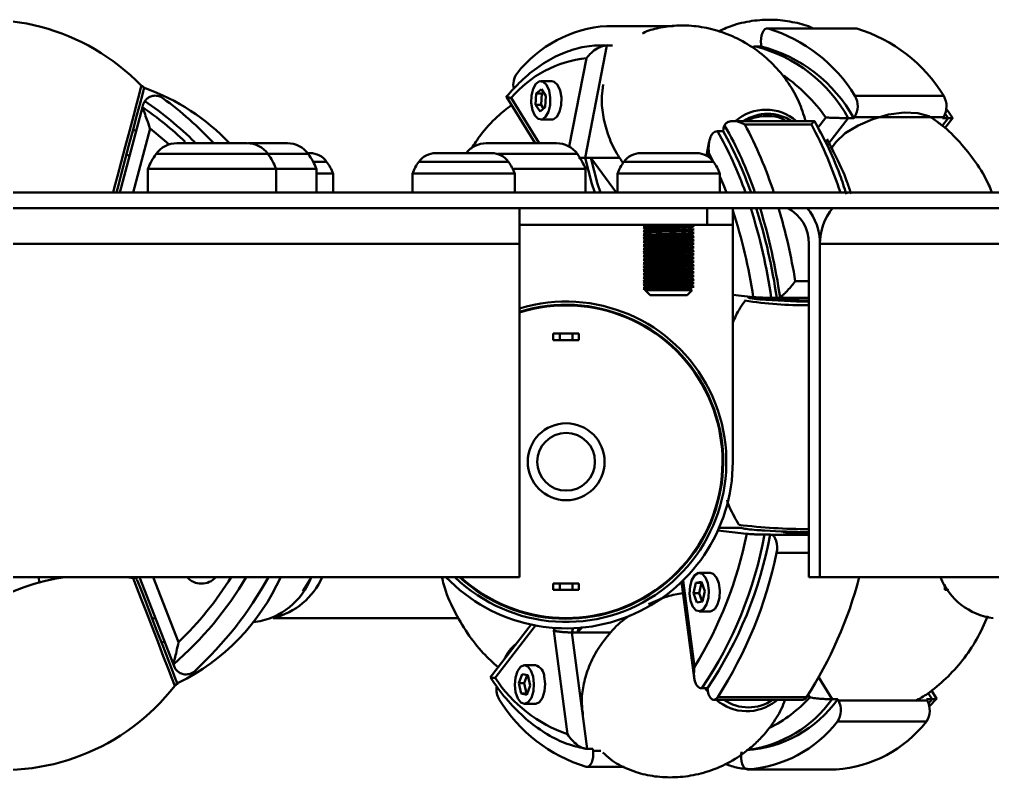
# Model space of a CAD drawing. Header units: millimetres. Extents: x 263 to 2983, y 441 to 2500.
# Drawn here: x 1690 to 1765.9, y 2440.5 to 2499.6 of the extents above; entities that cross this region are included whole.
import ezdxf

# ---------------------------------------------------------------- set-up
doc = ezdxf.new("R2010")
doc.units = ezdxf.units.MM
doc.header["$LTSCALE"] = 0.5
doc.layers.add('BOL', color=7, linetype='Continuous', lineweight=50)

msp = doc.modelspace()

# ---------------------------------------------------------------- linework, layer by layer
at = {"layer": 'BOL'}
for p, q in [((1735.788, 2499.096), (1740.959, 2499.096)), ((1755.233, 2498.907), (1748.305, 2498.907)), ((1755.291, 2498.901), (1748.363, 2498.901)), ((1755.233, 2498.907), (1755.291, 2498.901)), ((1735.795, 2497.586), (1734.096, 2488.824)), ((1735.497, 2497.596), (1735.795, 2497.586)), ((1735.795, 2497.586), (1736.228, 2497.586)), ((1736.228, 2497.586), (1735.858, 2497.596)), ((1747.409, 2497.498), (1747.842, 2497.498)), ((1747.842, 2497.498), (1747.822, 2497.652)), ((1732.86, 2489.684), (1734.199, 2496.586)), ((1730.683, 2494.178), (1730.276, 2493.833)), ((1731.495, 2494.8), (1730.629, 2494.8)), ((1731.036, 2493.645), (1730.683, 2494.178)), ((1727.962, 2493.581), (1730.189, 2489.95)), ((1728.329, 2493.484), (1730.496, 2489.95)), ((1730.276, 2493.833), (1730.221, 2492.955)), ((1730.709, 2493.833), (1730.276, 2493.833)), ((1730.709, 2493.833), (1730.654, 2492.955)), ((1730.839, 2493.943), (1730.709, 2493.833)), ((1730.982, 2492.767), (1731.036, 2493.645)), ((1755.146, 2493.645), (1762.074, 2493.645)), ((1697.785, 2486.096), (1699.55, 2492.766)), ((1699.591, 2492.919), (1699.55, 2492.766)), ((1730.221, 2492.955), (1730.574, 2492.422)), ((1730.654, 2492.955), (1730.221, 2492.955)), ((1730.574, 2492.422), (1730.982, 2492.767)), ((1730.654, 2492.955), (1730.852, 2492.657)), ((1752.26, 2491.162), (1752.875, 2491.955)), ((1754.625, 2491.906), (1753.115, 2489.958)), ((1754.625, 2491.906), (1755.058, 2491.906)), ((1755.125, 2491.992), (1755.058, 2491.906)), ((1762.053, 2491.992), (1755.125, 2491.992)), ((1761.97, 2491.326), (1762.419, 2491.906)), ((1762.053, 2491.992), (1761.986, 2491.906)), ((1762.419, 2491.906), (1761.986, 2491.906)), ((1762.167, 2491.138), (1762.775, 2491.923)), ((1762.419, 2491.906), (1762.189, 2492.252)), ((1730.629, 2491.8), (1731.495, 2491.8)), ((1751.988, 2491.683), (1745.634, 2491.683)), ((1751.748, 2491.418), (1746.552, 2491.418)), ((1700.143, 2491.098), (1698.819, 2486.096)), ((1699.063, 2490.924), (1698.82, 2490.988)), ((1744.419, 2490.896), (1744.852, 2490.896)), ((1744.881, 2491.045), (1744.852, 2490.896)), ((1702.243, 2489.95), (1704.15, 2489.95)), ((1704.15, 2489.95), (1707.593, 2489.95)), ((1707.593, 2489.95), (1707.723, 2489.95)), ((1707.817, 2489.95), (1708.1, 2489.95)), ((1708.1, 2489.95), (1710.864, 2489.95)), ((1726.384, 2489.95), (1729.1, 2489.95)), ((1729.1, 2489.95), (1731.864, 2489.95)), ((1743.778, 2490.075), (1743.566, 2488.986)), ((1698.308, 2489.055), (1698.551, 2488.991)), ((1700.619, 2489.116), (1709.14, 2489.116)), ((1709.14, 2489.116), (1709.347, 2489.116)), ((1709.347, 2489.116), (1712.488, 2489.116)), ((1712.441, 2489.179), (1712.625, 2489.179)), ((1722.421, 2489.179), (1723.825, 2489.179)), ((1723.825, 2489.179), (1726.658, 2489.179)), ((1726.658, 2489.179), (1726.805, 2489.179)), ((1727.247, 2489.116), (1729.085, 2489.116)), ((1729.085, 2489.116), (1733.488, 2489.116)), ((1738.421, 2489.179), (1739.825, 2489.179)), ((1739.825, 2489.179), (1742.658, 2489.179)), ((1742.658, 2489.179), (1742.805, 2489.179)), ((1743.755, 2489.174), (1743.703, 2488.903)), ((1744.055, 2488.577), (1743.755, 2489.174)), ((1712.864, 2488.512), (1713.925, 2488.512)), ((1721.121, 2488.512), (1728.104, 2488.512)), ((1734.096, 2488.824), (1734.529, 2488.824)), ((1734.529, 2488.824), (1736.542, 2486.074)), ((1734.529, 2488.824), (1736.781, 2488.824)), ((1737.122, 2488.512), (1744.104, 2488.512)), ((1699.983, 2487.95), (1699.983, 2486.096)), ((1699.983, 2487.95), (1709.746, 2487.95)), ((1709.746, 2487.95), (1709.983, 2487.95)), ((1709.983, 2486.096), (1709.983, 2487.95)), ((1709.983, 2487.95), (1713.124, 2487.95)), ((1713.124, 2486.096), (1713.124, 2487.95)), ((1713.124, 2487.579), (1714.434, 2487.579)), ((1714.434, 2486.096), (1714.434, 2487.579)), ((1720.613, 2487.579), (1720.613, 2486.096)), ((1720.613, 2487.579), (1728.613, 2487.579)), ((1728.446, 2487.95), (1734.124, 2487.95)), ((1728.613, 2486.096), (1728.613, 2487.579)), ((1734.124, 2486.096), (1734.124, 2487.95)), ((1736.613, 2487.579), (1736.613, 2486.096)), ((1736.613, 2487.579), (1744.613, 2487.579)), ((1744.613, 2486.096), (1744.613, 2487.579)), ((1512.739, 2486.096), (2400.823, 2486.096)), ((1512.739, 2484.896), (2400.823, 2484.896)), ((1728.983, 2482.096), (1728.983, 2484.896)), ((1743.613, 2483.596), (1743.613, 2484.896)), ((1745.613, 2484.896), (1745.613, 2483.596)), ((1728.983, 2483.596), (1743.613, 2483.596)), ((1738.732, 2483.596), (1738.796, 2483.559)), ((1738.773, 2483.552), (1738.773, 2483.482)), ((1745.613, 2483.596), (1743.613, 2483.596)), ((1745.613, 2465.096), (1745.613, 2483.596)), ((1738.773, 2483.272), (1738.773, 2483.202)), ((1738.773, 2482.992), (1738.773, 2482.922)), ((1742.453, 2483.342), (1742.453, 2483.412)), ((1742.453, 2483.062), (1742.453, 2483.132)), ((1742.453, 2482.782), (1742.453, 2482.852)), ((1728.983, 2482.096), (1638.983, 2482.096)), ((1728.983, 2456.096), (1728.983, 2482.096)), ((1738.773, 2482.712), (1738.773, 2482.642)), ((1738.773, 2482.432), (1738.773, 2482.362)), ((1738.773, 2482.152), (1738.773, 2482.082)), ((1742.453, 2482.502), (1742.453, 2482.572)), ((1742.453, 2482.222), (1742.453, 2482.292)), ((1751.55, 2482.096), (1751.55, 2456.096)), ((1752.416, 2456.096), (1752.416, 2482.096)), ((1786.105, 2482.096), (1752.416, 2482.096)), ((1738.773, 2481.872), (1738.773, 2481.802)), ((1738.773, 2481.592), (1738.773, 2481.522)), ((1738.773, 2481.312), (1738.773, 2481.242)), ((1742.453, 2481.942), (1742.453, 2482.012)), ((1742.453, 2481.662), (1742.453, 2481.732)), ((1742.453, 2481.382), (1742.453, 2481.452)), ((1738.773, 2481.032), (1738.773, 2480.962)), ((1738.773, 2480.752), (1738.773, 2480.682)), ((1742.453, 2481.102), (1742.453, 2481.172)), ((1742.453, 2480.822), (1742.453, 2480.892)), ((1742.453, 2480.542), (1742.453, 2480.612)), ((1738.773, 2480.472), (1738.773, 2480.402)), ((1738.773, 2480.192), (1738.773, 2480.122)), ((1738.773, 2479.912), (1738.773, 2479.842)), ((1742.453, 2480.262), (1742.453, 2480.332)), ((1742.453, 2479.982), (1742.453, 2480.052)), ((1742.453, 2479.702), (1742.453, 2479.772)), ((1738.773, 2479.632), (1738.773, 2479.562)), ((1738.773, 2479.352), (1738.773, 2479.282)), ((1738.773, 2479.072), (1738.773, 2479.002)), ((1742.453, 2479.422), (1742.453, 2479.492)), ((1742.453, 2479.142), (1742.453, 2479.212)), ((1750.493, 2479.19), (1751.55, 2479.19)), ((1738.773, 2478.792), (1738.773, 2478.722)), ((1738.773, 2478.496), (1739.173, 2478.096)), ((1742.452, 2478.496), (1738.773, 2478.496)), ((1742.053, 2478.096), (1742.453, 2478.496)), ((1742.453, 2478.862), (1742.453, 2478.932)), ((1739.173, 2478.096), (1742.053, 2478.096)), ((1745.613, 2478.125), (1747.214, 2477.946)), ((1746.979, 2477.972), (1746.81, 2477.93)), ((1747.92, 2477.803), (1748.22, 2477.773)), ((1748.612, 2477.887), (1749.045, 2477.887)), ((1749.045, 2477.887), (1749.124, 2477.878)), ((1749.152, 2477.876), (1751.55, 2477.876)), ((1750.053, 2477.876), (1750.047, 2477.662)), ((1750.05, 2477.777), (1750.047, 2477.662)), ((1731.613, 2474.596), (1731.613, 2475.096)), ((1731.613, 2475.096), (1732.113, 2475.096)), ((1732.113, 2474.596), (1731.613, 2474.596)), ((1732.113, 2475.096), (1732.113, 2474.596)), ((1733.113, 2475.096), (1732.113, 2475.096)), ((1732.113, 2474.596), (1733.113, 2474.596)), ((1733.113, 2474.596), (1733.113, 2475.096)), ((1733.113, 2475.096), (1733.613, 2475.096)), ((1733.613, 2474.596), (1733.113, 2474.596)), ((1733.613, 2475.096), (1733.613, 2474.596)), ((1746.698, 2459.475), (1744.452, 2459.726)), ((1744.547, 2459.94), (1746.258, 2459.94)), ((1748.096, 2459.416), (1748.529, 2459.416)), ((1748.608, 2459.407), (1748.529, 2459.416)), ((1748.608, 2459.407), (1751.55, 2459.407)), ((1749.544, 2459.657), (1749.543, 2459.606)), ((1751.542, 2459.55), (1751.544, 2459.601)), ((1751.55, 2457.991), (1749.034, 2457.991)), ((1743.859, 2456.426), (1742.993, 2456.426)), ((1728.983, 2456.096), (1638.983, 2456.096)), ((1691.487, 2455.68), (1691.47, 2456.096)), ((1692.47, 2456.096), (1692.477, 2455.916)), ((1698.824, 2456.014), (1698.309, 2456.096)), ((1701.965, 2449.289), (1699.327, 2456.096)), ((1700.4, 2456.096), (1702.369, 2451.012)), ((1731.613, 2455.096), (1731.613, 2455.596)), ((1731.613, 2455.596), (1732.113, 2455.596)), ((1732.113, 2455.596), (1732.113, 2455.096)), ((1733.113, 2455.596), (1732.113, 2455.596)), ((1733.113, 2455.096), (1733.113, 2455.596)), ((1733.113, 2455.596), (1733.613, 2455.596)), ((1733.613, 2455.596), (1733.613, 2455.096)), ((1741.617, 2455.719), (1742.605, 2448.238)), ((1741.743, 2455.842), (1742.635, 2449.088)), ((1742.74, 2455.652), (1742.552, 2454.85)), ((1743.181, 2455.727), (1742.74, 2455.652)), ((1743.173, 2455.652), (1742.74, 2455.652)), ((1743.173, 2455.652), (1742.985, 2454.85)), ((1743.205, 2455.657), (1743.173, 2455.652)), ((1743.434, 2455.001), (1743.181, 2455.727)), ((1751.55, 2456.096), (1752.416, 2456.096)), ((1797.416, 2456.096), (1752.416, 2456.096)), ((1762.148, 2455.522), (1762.148, 2455.096)), ((1732.113, 2455.096), (1731.613, 2455.096)), ((1732.113, 2455.096), (1733.113, 2455.096)), ((1733.613, 2455.096), (1733.113, 2455.096)), ((1742.552, 2454.85), (1742.805, 2454.125)), ((1742.985, 2454.85), (1742.552, 2454.85)), ((1742.985, 2454.85), (1743.214, 2454.195)), ((1743.246, 2454.2), (1743.434, 2455.001)), ((1762.398, 2455.096), (1762.148, 2455.096)), ((1762.398, 2455.148), (1762.398, 2455.096)), ((1762.398, 2455.096), (1762.435, 2455.096)), ((1742.805, 2454.125), (1743.246, 2454.2)), ((1742.993, 2453.426), (1743.859, 2453.426)), ((1700.554, 2452.931), (1700.322, 2452.841)), ((1708.221, 2452.596), (1708.382, 2452.596)), ((1709.743, 2452.896), (1724.23, 2452.896)), ((1729.881, 2452.386), (1726.691, 2448.275)), ((1730.226, 2452.317), (1727.065, 2448.242)), ((1731.662, 2451.9), (1731.721, 2452.127)), ((1732.726, 2443.851), (1731.662, 2451.9)), ((1733.153, 2452.107), (1733.061, 2451.78)), ((1733.061, 2451.78), (1733.494, 2451.78)), ((1733.061, 2451.78), (1734.262, 2442.695)), ((1733.882, 2452.21), (1733.494, 2451.78)), ((1733.593, 2452.133), (1733.494, 2451.78)), ((1733.494, 2451.78), (1736.086, 2451.78)), ((1701.044, 2450.976), (1701.276, 2451.066)), ((1701.965, 2449.289), (1702.022, 2449.141)), ((1730.22, 2449.22), (1729.354, 2449.22)), ((1729.173, 2448.528), (1728.914, 2447.811)), ((1729.613, 2448.436), (1729.173, 2448.528)), ((1729.576, 2448.444), (1729.347, 2447.811)), ((1729.794, 2447.628), (1729.613, 2448.436)), ((1752.327, 2448.258), (1753.366, 2446.565)), ((1728.914, 2447.811), (1729.094, 2447.003)), ((1729.347, 2447.811), (1728.914, 2447.811)), ((1729.347, 2447.811), (1729.527, 2447.003)), ((1729.534, 2446.912), (1729.794, 2447.628)), ((1743.205, 2447.421), (1743.638, 2447.421)), ((1743.429, 2447.421), (1743.684, 2447.119)), ((1743.638, 2447.421), (1743.658, 2447.267)), ((1761.511, 2446.615), (1761.118, 2447.257)), ((1729.094, 2447.003), (1729.534, 2446.912)), ((1729.527, 2447.003), (1729.094, 2447.003)), ((1729.527, 2447.003), (1729.565, 2446.996)), ((1744.141, 2446.523), (1751.07, 2446.523)), ((1744.437, 2446.717), (1751.365, 2446.717)), ((1748.971, 2446.426), (1749.076, 2446.523)), ((1751.618, 2446.712), (1751.496, 2446.911)), ((1753.366, 2446.565), (1753.799, 2446.565)), ((1753.799, 2446.565), (1753.861, 2446.465)), ((1753.861, 2446.465), (1760.789, 2446.465)), ((1761.16, 2446.565), (1760.727, 2446.565)), ((1760.727, 2446.565), (1760.789, 2446.465)), ((1761.16, 2446.565), (1760.864, 2447.047)), ((1760.889, 2446.245), (1761.16, 2446.565)), ((1760.938, 2445.999), (1761.504, 2446.608)), ((1729.354, 2446.22), (1730.22, 2446.22)), ((1760.718, 2444.818), (1753.79, 2444.818)), ((1734.262, 2442.695), (1734.695, 2442.695)), ((1734.715, 2442.541), (1734.695, 2442.695)), ((1734.715, 2442.541), (1735.325, 2442.541)), ((1734.231, 2441.286), (1737.141, 2441.286)), ((1746.758, 2441.096), (1753.686, 2441.096))]:
    msp.add_line(p, q, dxfattribs=at)
at = {"layer": 'BOL', "flags": 128}
for points in [[(1748.363, 2498.901), (1748.242, 2498.899), (1748.124, 2498.84), (1748.017, 2498.725), (1747.927, 2498.562), (1747.86, 2498.361), (1747.818, 2498.133), (1747.805, 2497.892), (1747.822, 2497.652)], [(1751.049, 2498.907), (1750.683, 2498.908), (1750.674, 2498.907)], [(1697.266, 2486.096), (1697.383, 2486.538), (1697.609, 2487.391), (1697.893, 2488.462), (1698.211, 2489.665), (1698.538, 2490.902), (1698.848, 2492.073), (1699.115, 2493.083), (1699.318, 2493.85), (1699.44, 2494.312), (1699.473, 2494.436)], [(1699.658, 2494.172), (1699.713, 2494.217), (1699.758, 2494.253)], [(1730.177, 2492.103), (1730.44, 2491.848), (1730.732, 2491.814), (1731.009, 2492.007), (1731.227, 2492.396), (1731.355, 2492.923), (1731.372, 2493.507), (1731.276, 2494.06), (1731.081, 2494.497), (1730.818, 2494.752), (1730.525, 2494.786), (1730.249, 2494.593), (1730.031, 2494.204), (1729.903, 2493.677), (1729.886, 2493.093), (1729.982, 2492.54), (1730.177, 2492.103)], [(1731.495, 2491.8), (1731.598, 2491.814), (1731.875, 2492.007), (1732.093, 2492.396), (1732.221, 2492.923), (1732.238, 2493.507), (1732.142, 2494.06), (1731.947, 2494.497), (1731.684, 2494.752), (1731.495, 2494.8)], [(1697.677, 2486.671), (1697.902, 2487.521), (1698.186, 2488.593), (1698.503, 2489.792), (1698.826, 2491.011), (1699.125, 2492.143), (1699.374, 2493.086), (1699.552, 2493.756), (1699.642, 2494.095), (1699.651, 2494.13)], [(1754.396, 2490.727), (1755.388, 2491.341), (1756.546, 2491.84), (1757.777, 2492.183), (1758.98, 2492.341), (1760.058, 2492.303), (1760.923, 2492.071), (1761.288, 2491.863)], [(1729.153, 2491.638), (1729.251, 2491.459), (1729.434, 2491.18)], [(1701.64, 2489.856), (1701.431, 2490.042), (1700.143, 2491.098)], [(1753.277, 2489.5), (1753.65, 2490.046), (1754.396, 2490.727)], [(1734.096, 2488.824), (1734.622, 2486.779), (1734.855, 2486.096)], [(1734.529, 2488.824), (1735.055, 2486.779), (1735.288, 2486.096)], [(1745.121, 2486.096), (1744.879, 2486.716), (1744.613, 2487.357)], [(1697.525, 2486.096), (1697.531, 2486.119), (1697.677, 2486.671)], [(1746.81, 2477.93), (1746.806, 2477.926), (1746.95, 2477.861), (1747.458, 2477.791), (1747.729, 2477.765)], [(1749.034, 2457.991), (1749.071, 2458.222), (1749.079, 2458.464), (1749.058, 2458.703), (1749.008, 2458.924), (1748.934, 2459.115), (1748.838, 2459.265), (1748.727, 2459.364), (1748.608, 2459.407)], [(1743.057, 2453.431), (1743.338, 2453.594), (1743.567, 2453.96), (1743.708, 2454.472), (1743.74, 2455.054), (1743.659, 2455.616), (1743.476, 2456.073), (1743.22, 2456.356), (1742.929, 2456.42), (1742.648, 2456.258), (1742.419, 2455.892), (1742.278, 2455.379), (1742.246, 2454.798), (1742.327, 2454.236), (1742.51, 2453.778), (1742.766, 2453.496), (1743.057, 2453.431)], [(1743.859, 2453.426), (1743.923, 2453.431), (1744.204, 2453.594), (1744.433, 2453.96), (1744.574, 2454.472), (1744.606, 2455.054), (1744.525, 2455.616), (1744.342, 2456.073), (1744.086, 2456.356), (1743.859, 2456.426)], [(1698.824, 2456.014), (1698.825, 2456.011), (1698.908, 2455.797)], [(1698.908, 2455.797), (1699.116, 2455.26), (1699.432, 2454.445), (1699.831, 2453.416), (1700.279, 2452.258), (1700.742, 2451.065), (1701.181, 2449.932), (1701.56, 2448.953), (1701.85, 2448.205), (1702.026, 2447.75), (1702.076, 2447.622)], [(1702.219, 2447.945), (1702.143, 2448.139), (1701.925, 2448.702), (1701.586, 2449.579), (1701.158, 2450.684), (1700.683, 2451.908), (1700.209, 2453.133), (1699.781, 2454.238), (1699.441, 2455.114), (1699.223, 2455.677), (1699.148, 2455.871)], [(1712.754, 2456.096), (1712.645, 2455.9), (1712.063, 2454.993)], [(1742.31, 2450.473), (1742.313, 2450.394), (1742.442, 2449.475)], [(1730.039, 2448.331), (1729.87, 2448.809), (1729.622, 2449.121), (1729.333, 2449.219), (1729.048, 2449.09), (1728.809, 2448.751), (1728.653, 2448.256), (1728.604, 2447.679), (1728.669, 2447.108), (1728.838, 2446.631), (1729.086, 2446.319), (1729.374, 2446.22), (1729.659, 2446.35), (1729.898, 2446.688), (1730.054, 2447.184), (1730.103, 2447.761), (1730.039, 2448.331)], [(1702.224, 2447.93), (1702.244, 2447.917), (1702.352, 2447.847)], [(1730.22, 2446.22), (1730.24, 2446.22), (1730.526, 2446.35), (1730.764, 2446.688), (1730.92, 2447.184), (1730.97, 2447.761), (1730.905, 2448.331)], [(1743.658, 2447.267), (1743.703, 2447.042), (1743.774, 2446.845), (1743.866, 2446.688), (1743.975, 2446.58), (1744.093, 2446.528), (1744.214, 2446.534), (1744.331, 2446.598), (1744.437, 2446.717)], [(1734.173, 2441.292), (1734.295, 2441.294), (1734.412, 2441.353), (1734.519, 2441.468), (1734.609, 2441.63), (1734.677, 2441.832), (1734.719, 2442.059), (1734.731, 2442.301), (1734.715, 2442.541)], [(1746.289, 2442.458), (1746.259, 2442.222), (1746.259, 2441.98), (1746.287, 2441.744), (1746.343, 2441.529), (1746.424, 2441.347), (1746.524, 2441.21), (1746.637, 2441.125), (1746.758, 2441.096)]]:
    msp.add_lwpolyline(points, dxfattribs=at)
at = {"layer": 'BOL'}
for radius in [3, 2.25]:
    msp.add_circle((1732.613, 2465.096), radius, dxfattribs=at)
for centre, radius, start, end in [((1687.303, 2482.649), 16.943, 44.08465, 106.27312), ((1736.432, 2489.367), 9.75, 93.78333, 141.92947), ((1744.852, 2487.365), 12.058, 31.38466, 73.07128), ((1751.78, 2487.365), 12.058, 31.38466, 73.07128), ((1744.569, 2486.381), 11.475, 28.78704, 75.66864), ((1745.002, 2486.381), 11.475, 28.78732, 75.66836), ((1735.106, 2487.764), 8.868, 95.87345, 139.83967), ((1730.034, 2494.516), 1.543, 145.98062, 192.15398), ((1742.045, 2484.363), 13.226, 35.03358, 55.23451), ((1699.409, 2494.194), 0.25, 345.17888, 75.17888), ((1699.564, 2494.095), 0.25, 39.19798, 79.04299), ((1694.045, 2478.303), 16.943, 43.425, 70.29222), ((1683.983, 2470.096), 29, 43.20479, 53.70535), ((1753.741, 2492.836), 1.621, 328.63403, 29.92347), ((1760.669, 2492.836), 1.621, 328.63403, 29.92347), ((1683.983, 2470.096), 27.5, 46.55072, 55.5234), ((1700.557, 2492.663), 1, 144.72854, 165.17888), ((1683.983, 2470.096), 28, 45.39815, 55.75173), ((1748.201, 2488.906), 3.663, 49.2887, 130.7113), ((1748.335, 2488.793), 3.449, 56.92192, 123.07808), ((1746.266, 2490.787), 1.409, 156.55593, 169.46529), ((1718.566, 2476.25), 30.419, 18.88585, 29.75729), ((1717.55, 2475.931), 32.878, 18.00993, 28.10328), ((1722.746, 2475.931), 32.878, 18.00993, 28.10328), ((1718.528, 2476.192), 29.776, 19.4286, 29.59446), ((1718.957, 2476.19), 29.78, 19.42942, 29.59365), ((1702.243, 2487.95), 2, 90, 144.30754), ((1707.723, 2487.95), 2, 35.69246, 90), ((1710.864, 2487.95), 2, 35.69246, 90), ((1726.384, 2487.95), 2, 90, 142.07448), ((1731.864, 2487.95), 2, 35.69246, 90), ((1704.983, 2485.981), 5.373, 144.30754, 158.51369), ((1704.983, 2485.981), 5.373, 21.48631, 35.69246), ((1708.124, 2485.981), 5.373, 21.48631, 35.69246), ((1712.625, 2487.579), 1.6, 35.69246, 90), ((1722.421, 2487.579), 1.6, 90, 144.30754), ((1726.805, 2487.579), 1.6, 35.69246, 90), ((1729.124, 2485.981), 5.373, 21.48631, 35.69246), ((1738.421, 2487.579), 1.6, 90, 144.30754), ((1742.805, 2487.579), 1.6, 35.69246, 90), ((1710.434, 2486.004), 4.299, 21.48631, 35.69246), ((1724.613, 2486.004), 4.299, 144.30754, 158.51369), ((1724.613, 2486.004), 4.299, 21.48631, 35.69246), ((1740.613, 2486.004), 4.299, 144.30754, 158.51369), ((1740.613, 2486.004), 4.299, 21.48631, 35.69246), ((1705.785, 2471.704), 41.897, 8.56809, 18.0813), ((1704.573, 2471.535), 44.495, 8.20771, 17.47502), ((1705.027, 2471.539), 44.473, 8.20543, 17.4773), ((1704.2, 2471.51), 45.553, 8.09056, 17.08834), ((1704.339, 2471.683), 46.76, 9.23787, 16.41298), ((1748.532, 2482.196), 3.02, 358.09687, 63.3873), ((1748.082, 2482.138), 4.334, 359.4401, 39.51421), ((1756.749, 2482.138), 4.334, 140.48559, 180.56226), ((1739.093, 2526.568), 43.176, 269.37379, 274.66461), ((1739.094, 2526.269), 43.157, 269.37262, 274.66578), ((1739.089, 2526.128), 43.297, 269.38073, 274.65681), ((1739.213, 2520.07), 36.801, 269.3165, 275.05083), ((1739.213, 2519.51), 36.801, 269.3165, 275.05083), ((1739.682, 2510.344), 28.395, 267.97543, 275.90684), ((1739.22, 2519.039), 36.61, 269.30152, 275.06581), ((1739.213, 2518.95), 36.801, 269.3165, 275.05083), ((1739.681, 2510.092), 28.423, 267.9796, 275.90284), ((1739.691, 2509.521), 28.133, 267.93848, 275.94327), ((1739.213, 2518.67), 36.801, 269.3165, 275.05083), ((1739.213, 2518.39), 36.801, 269.3165, 275.05083), ((1739.22, 2517.919), 36.61, 269.30152, 275.06581), ((1739.687, 2509.379), 28.27, 267.95786, 275.9232), ((1739.69, 2509.013), 28.185, 267.94545, 275.93486), ((1739.689, 2508.761), 28.213, 267.9497, 275.93078), ((1739.213, 2517.83), 36.801, 269.3165, 275.05083), ((1739.213, 2517.55), 36.801, 269.3165, 275.05083), ((1739.213, 2517.27), 36.801, 269.3165, 275.05083), ((1739.134, 2522.446), 42.17, 269.30793, 274.71983), ((1739.127, 2522.389), 42.392, 269.32213, 274.70563), ((1739.127, 2522.109), 42.392, 269.32213, 274.70563), ((1739.22, 2516.799), 36.61, 269.30152, 275.06581), ((1739.213, 2516.71), 36.801, 269.3165, 275.05083), ((1739.213, 2516.43), 36.801, 269.3165, 275.05083), ((1739.127, 2521.829), 42.392, 269.32213, 274.70563), ((1739.134, 2521.326), 42.17, 269.30793, 274.71983), ((1739.127, 2521.269), 42.392, 269.32213, 274.70563), ((1739.213, 2516.15), 36.801, 269.3165, 275.05083), ((1739.22, 2515.679), 36.61, 269.30152, 275.06581), ((1739.127, 2520.989), 42.392, 269.32213, 274.70563), ((1739.216, 2515.517), 36.728, 269.31037, 275.05604), ((1739.22, 2515.329), 36.61, 269.30152, 275.06581), ((1739.213, 2515.31), 36.801, 269.3165, 275.05083), ((1732.613, 2465.096), 12.5, 226.05448, 106.88064), ((1751.06, 2505.274), 27.958, 260.71391, 271.00393), ((1752.653, 2540.785), 63.212, 265.53185, 268.99961), ((1752.354, 2529.658), 52.049, 265.44494, 269.11501), ((1749.423, 2433.435), 44.301, 89.18998, 90.86794), ((1749.15, 2478.15), 0.273, 264.4645, 303.24285), ((1751.214, 2485.155), 7.469, 261.03471, 272.57307), ((1732.613, 2465.096), 12.25, 227.28136, 107.23581), ((1732.613, 2465.096), 12.2, 227.53628, 107.30867), ((1732.613, 2465.096), 13, 223.81306, 0), ((1751.592, 2504.911), 45.072, 262.99452, 269.94612), ((1715.649, 2465.631), 31.654, 328.49086, 348.78482), ((1716.895, 2465.143), 31.722, 326.035, 349.59747), ((1717.327, 2465.144), 31.723, 326.0357, 349.59677), ((1752.766, 2538.937), 79.345, 266.62086, 269.11732), ((1750.697, 2466.811), 7.297, 260.89923, 272.70703), ((1751.198, 2461.214), 1.699, 264.70671, 281.66807), ((1716.169, 2464.818), 33.567, 327.36728, 348.26528), ((1695.907, 2439.325), 16.943, 98.15202, 142.27312), ((1698.915, 2455.781), 0.25, 21.17888, 111.17888), ((1683.983, 2470.096), 27.5, 310.83436, 329.39671), ((1694.897, 2463.062), 16.943, 296.10374, 335.72328), ((1683.983, 2470.096), 26.5, 313.93394, 328.10921), ((1704.153, 2457.086), 1.5, 221.28009, 318.71991), ((1683.983, 2470.096), 29, 312.65242, 331.13427), ((1707.562, 2458.05), 5.516, 278.55455, 339.24814), ((1708.459, 2458.353), 5.599, 283.63557, 336.22239), ((1724.144, 2464.266), 32.388, 327.19058, 345.38873), ((1766.591, 2457.997), 5.143, 201.68778, 262.61521), ((1730.691, 2448.392), 3.179, 128.43971, 155.95157), ((1702.954, 2449.503), 1, 201.17888, 312.65242), ((1729.958, 2448.31), 0.947, 1.28413, 73.9607), ((1701.986, 2447.855), 0.25, 291.17888, 21.17888), ((1736.271, 2454.266), 11.002, 213.19953, 251.20165), ((1688.675, 2457.989), 16.943, 260.08465, 322.27312), ((1702.142, 2447.983), 0.25, 284.56435, 327.19798), ((1728.756, 2447.345), 1.578, 171.94583, 210.14412), ((1737.694, 2452.833), 12.066, 211.36595, 253.03488), ((1746.709, 2449.26), 3.626, 229.00841, 308.60201), ((1746.832, 2449.284), 3.355, 235.37946, 304.62054), ((1746.093, 2452.018), 9.441, 273.58667, 324.71571), ((1745.511, 2452.19), 9.662, 278.02456, 324.39407), ((1743.688, 2453.899), 10.702, 296.59287, 317.81648), ((1751.041, 2446.889), 0.368, 274.47674, 331.98474), ((1752.445, 2445.7), 1.609, 326.72516, 28.35072), ((1759.373, 2445.7), 1.609, 326.72516, 28.35072), ((1746.107, 2450.831), 9.756, 273.82475, 321.95164), ((1753.035, 2450.831), 9.756, 273.82475, 321.95164)]:
    msp.add_arc(centre, radius, start, end, dxfattribs=at)
for points, knots in [([(1751.858, 2498.907), (1751.853, 2498.911), (1751.422, 2499.157), (1750.429, 2499.398), (1748.911, 2499.635), (1747.303, 2499.555), (1745.804, 2499.263), (1744.908, 2498.861), (1744.516, 2498.686)], [0, 0, 0, 0, 0.002613, 0.198177, 0.403442, 0.615445, 0.831868, 1, 1, 1, 1]), ([(1751.299, 2491.683), (1751.141, 2492.19), (1750.818, 2493.217), (1749.993, 2494.66), (1748.906, 2496.022), (1747.557, 2497.209), (1746.015, 2498.148), (1744.404, 2498.783), (1742.799, 2499.117), (1741.263, 2499.182), (1739.87, 2498.972), (1738.983, 2498.754), (1738.59, 2498.54), (1738.579, 2498.534)], [0, 0, 0, 0, 0.098719, 0.200206, 0.303548, 0.416294, 0.525824, 0.631219, 0.731879, 0.827135, 0.916098, 0.997612, 1, 1, 1, 1]), ([(1735.505, 2497.583), (1735.341, 2497.586), (1734.66, 2497.599), (1733.464, 2497.389), (1731.95, 2496.846), (1730.485, 2495.985), (1729.144, 2494.917), (1728.339, 2494.007), (1727.969, 2493.588)], [0, 0, 0, 0, 0.060558, 0.251379, 0.442527, 0.63584, 0.832297, 1, 1, 1, 1]), ([(1734.199, 2496.586), (1734.2, 2496.587), (1734.301, 2496.73), (1734.533, 2496.991), (1734.94, 2497.3), (1735.3, 2497.48), (1735.576, 2497.569), (1735.722, 2497.58), (1735.795, 2497.586)], [0, 0, 0, 0, 0.002979, 0.336054, 0.617234, 0.78557, 0.892372, 1, 1, 1, 1]), ([(1747.409, 2497.498), (1747.342, 2497.493), (1747.227, 2497.483), (1747.16, 2497.43), (1747.131, 2497.408)], [0, 0, 0, 0, 0.5750807, 1, 1, 1, 1]), ([(1735.513, 2494.532), (1735.463, 2494.23), (1735.333, 2493.452), (1735.461, 2492.147), (1735.838, 2490.653), (1736.387, 2489.357), (1736.895, 2488.637), (1737.088, 2488.363)], [0, 0, 0, 0, 0.142196, 0.366838, 0.603777, 0.849466, 1, 1, 1, 1]), ([(1701.149, 2493.469), (1701.148, 2493.47), (1701.054, 2493.54), (1700.834, 2493.648), (1700.48, 2493.683), (1700.161, 2493.596), (1699.913, 2493.447), (1699.798, 2493.31), (1699.741, 2493.241)], [0, 0, 0, 0, 0.0033629, 0.2573062, 0.5259746, 0.7216546, 0.8604938, 1, 1, 1, 1]), ([(1728.329, 2493.484), (1728.328, 2493.484), (1728.204, 2493.509), (1728.038, 2493.549), (1727.92, 2493.587), (1727.958, 2493.599), (1727.959, 2493.599)], [0, 0, 0, 0, 0.004767, 0.5389042, 0.9897957, 1, 1, 1, 1]), ([(1700.143, 2491.098), (1700.142, 2491.1), (1700.062, 2491.335), (1699.913, 2491.766), (1699.727, 2492.283), (1699.617, 2492.586), (1699.56, 2492.738), (1699.553, 2492.756), (1699.55, 2492.766)], [0, 0, 0, 0, 0.002978, 0.336051, 0.617231, 0.78558, 0.892364, 1, 1, 1, 1]), ([(1728.355, 2492.941), (1727.977, 2492.645), (1727.102, 2491.957), (1726.036, 2490.796), (1725.449, 2489.888), (1725.213, 2489.523)], [0, 0, 0, 0, 0.3123024, 0.7237423, 1, 1, 1, 1]), ([(1746.714, 2491.683), (1746.73, 2491.693), (1747.051, 2491.897), (1747.749, 2492.061), (1748.7, 2492.099), (1749.389, 2491.948), (1749.677, 2491.726), (1749.733, 2491.683)], [0, 0, 0, 0, 0.015733, 0.31861, 0.621646, 0.926002, 1, 1, 1, 1]), ([(1754.625, 2491.906), (1754.551, 2491.907), (1754.403, 2491.908), (1754.114, 2491.914), (1753.727, 2491.926), (1753.273, 2491.943), (1752.999, 2491.952), (1752.876, 2491.955), (1752.875, 2491.955)], [0, 0, 0, 0, 0.107633, 0.214436, 0.382779, 0.663947, 0.997019, 1, 1, 1, 1]), ([(1762.766, 2491.929), (1762.629, 2492.143), (1762.469, 2492.394), (1762.293, 2492.605), (1762.268, 2492.636)], [0, 0, 0, 0, 0.85361, 1, 1, 1, 1]), ([(1762.773, 2491.924), (1762.774, 2491.924), (1762.792, 2491.92), (1762.733, 2491.914), (1762.612, 2491.908), (1762.484, 2491.907), (1762.419, 2491.906)], [0, 0, 0, 0, 0.023583, 0.453015, 0.725453, 1, 1, 1, 1]), ([(1746.552, 2491.418), (1746.55, 2491.419), (1746.407, 2491.498), (1746.1, 2491.63), (1745.663, 2491.705), (1745.32, 2491.654), (1745.089, 2491.534), (1745.012, 2491.41), (1744.973, 2491.348)], [0, 0, 0, 0, 0.00336, 0.257316, 0.525948, 0.721658, 0.860496, 1, 1, 1, 1]), ([(1751.995, 2491.662), (1751.994, 2491.671), (1751.989, 2491.708), (1751.904, 2491.624), (1751.805, 2491.499), (1751.749, 2491.419), (1751.748, 2491.418)], [0, 0, 0, 0, 0.125541, 0.572206, 0.99442, 1, 1, 1, 1]), ([(1754.481, 2485.982), (1754.314, 2486.488), (1753.865, 2487.844), (1753.037, 2489.762), (1752.326, 2491.059), (1751.995, 2491.663)], [0, 0, 0, 0, 0.2417066, 0.6469082, 1, 1, 1, 1]), ([(1765.837, 2486.096), (1765.759, 2486.294), (1765.432, 2487.138), (1764.593, 2488.476), (1763.374, 2490.029), (1762.238, 2491.158), (1761.491, 2491.685), (1761.244, 2491.86)], [0, 0, 0, 0, 0.084471, 0.359106, 0.622975, 0.875473, 1, 1, 1, 1]), ([(1743.755, 2489.174), (1743.755, 2489.176), (1743.728, 2489.418), (1743.723, 2489.863), (1743.839, 2490.397), (1744.027, 2490.71), (1744.216, 2490.867), (1744.351, 2490.887), (1744.419, 2490.896)], [0, 0, 0, 0, 0.00298, 0.336062, 0.617236, 0.785587, 0.892387, 1, 1, 1, 1]), ([(1754.863, 2485.991), (1754.76, 2486.291), (1754.376, 2487.41), (1753.729, 2488.843), (1753.152, 2489.896), (1752.945, 2490.274)], [0, 0, 0, 0, 0.190488, 0.709764, 1, 1, 1, 1]), ([(1733.587, 2488.823), (1733.658, 2488.823), (1733.836, 2488.824), (1733.998, 2488.824), (1734.096, 2488.824)], [0, 0, 0, 0, 0.397017, 1, 1, 1, 1]), ([(1738.774, 2483.552), (1738.8, 2483.558), (1738.85, 2483.57), (1739.166, 2483.583), (1739.485, 2483.592), (1739.615, 2483.596)], [0, 0, 0, 0, 0.3793006, 0.7478066, 1, 1, 1, 1]), ([(1738.647, 2483.367), (1738.671, 2483.352), (1738.718, 2483.323), (1738.77, 2483.294), (1738.796, 2483.279)], [0, 0, 0, 0, 0.50273, 1, 1, 1, 1]), ([(1738.647, 2483.087), (1738.671, 2483.072), (1738.718, 2483.043), (1738.77, 2483.014), (1738.796, 2482.999)], [0, 0, 0, 0, 0.5024319, 1, 1, 1, 1]), ([(1738.647, 2482.807), (1738.671, 2482.792), (1738.718, 2482.763), (1738.77, 2482.734), (1738.796, 2482.719)], [0, 0, 0, 0, 0.502456, 1, 1, 1, 1]), ([(1738.809, 2483.491), (1738.782, 2483.476), (1738.73, 2483.447), (1738.683, 2483.418), (1738.66, 2483.404)], [0, 0, 0, 0, 0.502256, 1, 1, 1, 1]), ([(1738.809, 2483.211), (1738.782, 2483.196), (1738.73, 2483.167), (1738.683, 2483.138), (1738.66, 2483.124)], [0, 0, 0, 0, 0.502084, 1, 1, 1, 1]), ([(1738.809, 2482.931), (1738.783, 2482.916), (1738.73, 2482.887), (1738.683, 2482.858), (1738.66, 2482.844)], [0, 0, 0, 0, 0.502034, 1, 1, 1, 1]), ([(1738.678, 2483.367), (1738.696, 2483.37), (1738.745, 2483.379), (1739.135, 2483.393), (1739.807, 2483.412), (1740.648, 2483.431), (1741.445, 2483.448), (1742.082, 2483.466), (1742.519, 2483.483), (1742.573, 2483.494), (1742.599, 2483.499)], [0, 0, 0, 0, 0.073412, 0.194868, 0.340608, 0.487417, 0.614567, 0.746927, 0.876079, 1, 1, 1, 1]), ([(1738.678, 2483.087), (1738.696, 2483.09), (1738.745, 2483.099), (1739.135, 2483.113), (1739.807, 2483.132), (1740.648, 2483.151), (1741.445, 2483.168), (1742.082, 2483.186), (1742.519, 2483.203), (1742.573, 2483.214), (1742.599, 2483.219)], [0, 0, 0, 0, 0.073252, 0.194709, 0.340448, 0.487257, 0.614408, 0.746768, 0.875919, 1, 1, 1, 1]), ([(1738.678, 2482.807), (1738.697, 2482.81), (1738.745, 2482.819), (1739.135, 2482.833), (1739.807, 2482.852), (1740.648, 2482.871), (1741.445, 2482.888), (1742.082, 2482.906), (1742.519, 2482.923), (1742.573, 2482.934), (1742.599, 2482.939)], [0, 0, 0, 0, 0.073094, 0.194551, 0.34029, 0.487099, 0.614249, 0.746609, 0.87576, 1, 1, 1, 1]), ([(1738.774, 2482.992), (1738.798, 2482.998), (1738.846, 2483.009), (1739.243, 2483.026), (1739.87, 2483.044), (1740.646, 2483.064), (1741.379, 2483.08), (1741.979, 2483.099), (1742.348, 2483.116), (1742.5, 2483.127), (1742.444, 2483.133), (1742.439, 2483.134)], [0, 0, 0, 0, 0.116947, 0.230567, 0.366905, 0.504254, 0.623204, 0.747034, 0.86785, 0.988277, 1, 1, 1, 1]), ([(1738.621, 2482.554), (1738.648, 2482.56), (1738.7, 2482.572), (1739.13, 2482.588), (1739.809, 2482.607), (1740.647, 2482.626), (1741.445, 2482.643), (1742.082, 2482.661), (1742.519, 2482.678), (1742.573, 2482.689), (1742.599, 2482.694)], [0, 0, 0, 0, 0.119684, 0.235032, 0.373441, 0.512866, 0.633622, 0.759324, 0.88198, 1, 1, 1, 1]), ([(1738.621, 2482.274), (1738.648, 2482.28), (1738.7, 2482.292), (1739.13, 2482.308), (1739.809, 2482.327), (1740.647, 2482.346), (1741.445, 2482.362), (1742.082, 2482.381), (1742.519, 2482.398), (1742.573, 2482.409), (1742.6, 2482.414)], [0, 0, 0, 0, 0.119665, 0.234996, 0.373384, 0.512789, 0.633525, 0.759209, 0.881846, 1, 1, 1, 1]), ([(1738.621, 2481.994), (1738.648, 2482), (1738.7, 2482.012), (1739.13, 2482.028), (1739.809, 2482.047), (1740.647, 2482.066), (1741.445, 2482.083), (1742.082, 2482.101), (1742.52, 2482.118), (1742.573, 2482.129), (1742.6, 2482.134)], [0, 0, 0, 0, 0.119647, 0.23496, 0.373327, 0.512711, 0.63343, 0.759094, 0.881713, 1, 1, 1, 1]), ([(1738.647, 2482.527), (1738.671, 2482.512), (1738.718, 2482.483), (1738.771, 2482.454), (1738.796, 2482.439)], [0, 0, 0, 0, 0.502137, 1, 1, 1, 1]), ([(1738.647, 2482.247), (1738.671, 2482.232), (1738.719, 2482.203), (1738.771, 2482.174), (1738.796, 2482.159)], [0, 0, 0, 0, 0.501916, 1, 1, 1, 1]), ([(1738.809, 2482.651), (1738.783, 2482.636), (1738.731, 2482.607), (1738.683, 2482.578), (1738.66, 2482.564)], [0, 0, 0, 0, 0.501833, 1, 1, 1, 1]), ([(1738.809, 2482.371), (1738.783, 2482.357), (1738.731, 2482.327), (1738.683, 2482.298), (1738.66, 2482.284)], [0, 0, 0, 0, 0.501782, 1, 1, 1, 1]), ([(1738.809, 2482.091), (1738.783, 2482.077), (1738.731, 2482.047), (1738.683, 2482.018), (1738.66, 2482.004)], [0, 0, 0, 0, 0.50162, 1, 1, 1, 1]), ([(1738.679, 2482.527), (1738.697, 2482.53), (1738.745, 2482.539), (1739.135, 2482.553), (1739.807, 2482.572), (1740.648, 2482.591), (1741.445, 2482.608), (1742.082, 2482.626), (1742.519, 2482.643), (1742.573, 2482.654), (1742.6, 2482.659)], [0, 0, 0, 0, 0.072939, 0.194394, 0.340131, 0.486939, 0.614088, 0.746446, 0.875596, 1, 1, 1, 1]), ([(1738.679, 2482.247), (1738.697, 2482.25), (1738.745, 2482.259), (1739.135, 2482.273), (1739.807, 2482.292), (1740.648, 2482.311), (1741.445, 2482.328), (1742.082, 2482.346), (1742.519, 2482.363), (1742.573, 2482.374), (1742.6, 2482.379)], [0, 0, 0, 0, 0.072779, 0.194234, 0.339972, 0.48678, 0.613929, 0.746287, 0.875437, 1, 1, 1, 1]), ([(1738.621, 2481.714), (1738.648, 2481.72), (1738.7, 2481.732), (1739.13, 2481.748), (1739.809, 2481.767), (1740.647, 2481.786), (1741.445, 2481.803), (1742.082, 2481.821), (1742.52, 2481.838), (1742.573, 2481.849), (1742.6, 2481.854)], [0, 0, 0, 0, 0.119629, 0.234925, 0.373271, 0.512633, 0.633334, 0.758979, 0.881579, 1, 1, 1, 1]), ([(1738.621, 2481.434), (1738.648, 2481.44), (1738.7, 2481.452), (1739.13, 2481.468), (1739.809, 2481.487), (1740.647, 2481.506), (1741.445, 2481.523), (1742.082, 2481.541), (1742.52, 2481.558), (1742.574, 2481.569), (1742.6, 2481.574)], [0, 0, 0, 0, 0.1196105, 0.234888, 0.3732127, 0.5125531, 0.6332347, 0.7588606, 0.8814413, 1, 1, 1, 1]), ([(1738.621, 2481.154), (1738.648, 2481.16), (1738.7, 2481.172), (1739.13, 2481.188), (1739.809, 2481.207), (1740.647, 2481.226), (1741.445, 2481.242), (1742.082, 2481.261), (1742.52, 2481.278), (1742.574, 2481.289), (1742.6, 2481.294)], [0, 0, 0, 0, 0.119592, 0.234852, 0.373156, 0.512475, 0.633139, 0.758746, 0.881308, 1, 1, 1, 1]), ([(1738.647, 2481.967), (1738.671, 2481.952), (1738.719, 2481.923), (1738.771, 2481.894), (1738.796, 2481.879)], [0, 0, 0, 0, 0.501895, 1, 1, 1, 1]), ([(1738.647, 2481.687), (1738.671, 2481.672), (1738.719, 2481.643), (1738.771, 2481.614), (1738.796, 2481.599)], [0, 0, 0, 0, 0.501629, 1, 1, 1, 1]), ([(1738.647, 2481.407), (1738.671, 2481.392), (1738.719, 2481.363), (1738.771, 2481.334), (1738.796, 2481.319)], [0, 0, 0, 0, 0.50159, 1, 1, 1, 1]), ([(1738.809, 2481.811), (1738.783, 2481.797), (1738.731, 2481.767), (1738.684, 2481.738), (1738.66, 2481.724)], [0, 0, 0, 0, 0.501525, 1, 1, 1, 1]), ([(1738.809, 2481.531), (1738.783, 2481.517), (1738.732, 2481.487), (1738.684, 2481.458), (1738.66, 2481.444)], [0, 0, 0, 0, 0.501319, 1, 1, 1, 1]), ([(1738.621, 2480.874), (1738.648, 2480.88), (1738.7, 2480.892), (1739.13, 2480.908), (1739.809, 2480.927), (1740.647, 2480.946), (1741.445, 2480.963), (1742.082, 2480.981), (1742.52, 2480.998), (1742.574, 2481.009), (1742.6, 2481.014)], [0, 0, 0, 0, 0.119574, 0.234817, 0.3731, 0.512398, 0.633043, 0.758631, 0.881174, 1, 1, 1, 1]), ([(1738.621, 2480.594), (1738.648, 2480.6), (1738.7, 2480.612), (1739.13, 2480.628), (1739.809, 2480.647), (1740.647, 2480.666), (1741.445, 2480.683), (1742.082, 2480.701), (1742.52, 2480.718), (1742.574, 2480.729), (1742.601, 2480.734)], [0, 0, 0, 0, 0.1195562, 0.2347812, 0.373043, 0.5123202, 0.6329469, 0.7585157, 0.8810408, 1, 1, 1, 1]), ([(1738.647, 2481.127), (1738.671, 2481.112), (1738.72, 2481.083), (1738.771, 2481.054), (1738.796, 2481.039)], [0, 0, 0, 0, 0.5013642, 1, 1, 1, 1]), ([(1738.647, 2480.847), (1738.672, 2480.832), (1738.72, 2480.803), (1738.771, 2480.774), (1738.796, 2480.759)], [0, 0, 0, 0, 0.5013402, 1, 1, 1, 1]), ([(1738.647, 2480.567), (1738.672, 2480.552), (1738.72, 2480.523), (1738.771, 2480.494), (1738.796, 2480.479)], [0, 0, 0, 0, 0.501112, 1, 1, 1, 1]), ([(1738.809, 2481.251), (1738.783, 2481.237), (1738.732, 2481.207), (1738.684, 2481.178), (1738.66, 2481.164)], [0, 0, 0, 0, 0.501264, 1, 1, 1, 1]), ([(1738.809, 2480.971), (1738.783, 2480.957), (1738.732, 2480.927), (1738.684, 2480.898), (1738.66, 2480.884)], [0, 0, 0, 0, 0.501124, 1, 1, 1, 1]), ([(1738.809, 2480.691), (1738.783, 2480.677), (1738.732, 2480.647), (1738.684, 2480.618), (1738.66, 2480.604)], [0, 0, 0, 0, 0.501, 1, 1, 1, 1]), ([(1738.621, 2480.314), (1738.648, 2480.32), (1738.7, 2480.332), (1739.13, 2480.348), (1739.809, 2480.367), (1740.647, 2480.386), (1741.445, 2480.403), (1742.082, 2480.421), (1742.52, 2480.438), (1742.574, 2480.449), (1742.601, 2480.454)], [0, 0, 0, 0, 0.119538, 0.234746, 0.372987, 0.512243, 0.632851, 0.758401, 0.880907, 1, 1, 1, 1]), ([(1738.621, 2480.034), (1738.648, 2480.04), (1738.7, 2480.052), (1739.13, 2480.068), (1739.809, 2480.087), (1740.647, 2480.106), (1741.445, 2480.123), (1742.082, 2480.141), (1742.52, 2480.158), (1742.574, 2480.169), (1742.601, 2480.174)], [0, 0, 0, 0, 0.11952, 0.23471, 0.37293, 0.512165, 0.632755, 0.758286, 0.880774, 1, 1, 1, 1]), ([(1738.621, 2479.754), (1738.648, 2479.76), (1738.7, 2479.772), (1739.13, 2479.788), (1739.809, 2479.807), (1740.647, 2479.826), (1741.445, 2479.843), (1742.082, 2479.861), (1742.521, 2479.878), (1742.575, 2479.889), (1742.601, 2479.894)], [0, 0, 0, 0, 0.1195021, 0.234675, 0.3728743, 0.5120885, 0.6326606, 0.7581727, 0.8806423, 1, 1, 1, 1]), ([(1738.647, 2480.287), (1738.672, 2480.272), (1738.72, 2480.243), (1738.771, 2480.214), (1738.796, 2480.199)], [0, 0, 0, 0, 0.500739, 1, 1, 1, 1]), ([(1738.647, 2480.007), (1738.672, 2479.992), (1738.721, 2479.963), (1738.771, 2479.934), (1738.796, 2479.919)], [0, 0, 0, 0, 0.500798, 1, 1, 1, 1]), ([(1738.809, 2480.411), (1738.783, 2480.397), (1738.733, 2480.367), (1738.684, 2480.338), (1738.66, 2480.324)], [0, 0, 0, 0, 0.500817, 1, 1, 1, 1]), ([(1738.809, 2480.131), (1738.783, 2480.117), (1738.733, 2480.087), (1738.684, 2480.058), (1738.66, 2480.044)], [0, 0, 0, 0, 0.500734, 1, 1, 1, 1]), ([(1738.809, 2479.851), (1738.784, 2479.837), (1738.733, 2479.807), (1738.684, 2479.778), (1738.66, 2479.764)], [0, 0, 0, 0, 0.500591, 1, 1, 1, 1]), ([(1738.621, 2479.474), (1738.648, 2479.48), (1738.7, 2479.492), (1739.13, 2479.508), (1739.809, 2479.527), (1740.647, 2479.546), (1741.445, 2479.563), (1742.082, 2479.581), (1742.521, 2479.598), (1742.575, 2479.609), (1742.601, 2479.614)], [0, 0, 0, 0, 0.119484, 0.23464, 0.372818, 0.512011, 0.632565, 0.758058, 0.880509, 1, 1, 1, 1]), ([(1738.621, 2479.194), (1738.648, 2479.2), (1738.7, 2479.212), (1739.13, 2479.228), (1739.809, 2479.247), (1740.647, 2479.266), (1741.445, 2479.283), (1742.082, 2479.301), (1742.521, 2479.318), (1742.575, 2479.329), (1742.601, 2479.334)], [0, 0, 0, 0, 0.119466, 0.234604, 0.372762, 0.511934, 0.632469, 0.757943, 0.880376, 1, 1, 1, 1]), ([(1738.621, 2478.914), (1738.648, 2478.92), (1738.7, 2478.932), (1739.13, 2478.948), (1739.809, 2478.967), (1740.647, 2478.986), (1741.445, 2479.003), (1742.082, 2479.021), (1742.521, 2479.038), (1742.575, 2479.049), (1742.602, 2479.054)], [0, 0, 0, 0, 0.119448, 0.234569, 0.372705, 0.511856, 0.632374, 0.757829, 0.880243, 1, 1, 1, 1]), ([(1738.647, 2479.727), (1738.672, 2479.712), (1738.721, 2479.683), (1738.771, 2479.654), (1738.796, 2479.639)], [0, 0, 0, 0, 0.5004827, 1, 1, 1, 1]), ([(1738.647, 2479.447), (1738.672, 2479.432), (1738.721, 2479.403), (1738.771, 2479.374), (1738.796, 2479.359)], [0, 0, 0, 0, 0.500541, 1, 1, 1, 1]), ([(1738.647, 2479.167), (1738.672, 2479.152), (1738.721, 2479.123), (1738.771, 2479.094), (1738.796, 2479.079)], [0, 0, 0, 0, 0.5001659, 1, 1, 1, 1]), ([(1738.809, 2479.571), (1738.784, 2479.557), (1738.733, 2479.527), (1738.684, 2479.498), (1738.66, 2479.484)], [0, 0, 0, 0, 0.500465, 1, 1, 1, 1]), ([(1738.809, 2479.291), (1738.784, 2479.277), (1738.734, 2479.247), (1738.684, 2479.218), (1738.66, 2479.204)], [0, 0, 0, 0, 0.5002797, 1, 1, 1, 1]), ([(1738.809, 2479.011), (1738.784, 2478.997), (1738.734, 2478.967), (1738.684, 2478.938), (1738.66, 2478.924)], [0, 0, 0, 0, 0.500196, 1, 1, 1, 1]), ([(1750.493, 2479.19), (1750.492, 2479.189), (1750.411, 2479.077), (1750.223, 2478.836), (1749.922, 2478.488), (1749.652, 2478.211), (1749.444, 2478.021), (1749.348, 2477.955), (1749.3, 2477.921)], [0, 0, 0, 0, 0.003355, 0.257302, 0.525967, 0.721646, 0.860492, 1, 1, 1, 1]), ([(1738.621, 2478.634), (1738.648, 2478.64), (1738.7, 2478.652), (1739.13, 2478.668), (1739.809, 2478.687), (1740.647, 2478.706), (1741.445, 2478.723), (1742.082, 2478.741), (1742.521, 2478.758), (1742.575, 2478.769), (1742.602, 2478.774)], [0, 0, 0, 0, 0.119437, 0.234547, 0.37267, 0.511808, 0.632315, 0.757758, 0.880161, 1, 1, 1, 1]), ([(1738.647, 2478.887), (1738.672, 2478.872), (1738.722, 2478.843), (1738.772, 2478.814), (1738.796, 2478.799)], [0, 0, 0, 0, 0.500224, 1, 1, 1, 1]), ([(1738.647, 2478.607), (1738.672, 2478.592), (1738.722, 2478.563), (1738.772, 2478.534), (1738.796, 2478.519)], [0, 0, 0, 0, 0.499907, 1, 1, 1, 1]), ([(1738.809, 2478.731), (1738.784, 2478.717), (1738.734, 2478.687), (1738.684, 2478.658), (1738.66, 2478.644)], [0, 0, 0, 0, 0.500052, 1, 1, 1, 1]), ([(1746.599, 2477.705), (1746.331, 2477.312), (1745.954, 2476.759), (1745.689, 2476.146), (1745.613, 2475.969)], [0, 0, 0, 0, 0.710692, 1, 1, 1, 1]), ([(1748.612, 2477.887), (1748.513, 2477.887), (1748.316, 2477.889), (1747.983, 2477.898), (1747.664, 2477.912), (1747.392, 2477.929), (1747.27, 2477.941), (1747.214, 2477.946)], [0, 0, 0, 0, 0.198828, 0.397483, 0.600965, 0.815775, 1, 1, 1, 1]), ([(1748.253, 2477.773), (1748.089, 2477.787), (1747.783, 2477.815), (1747.592, 2477.857), (1747.595, 2477.856), (1747.595, 2477.855)], [0, 0, 0, 0, 0.466883, 0.875738, 1, 1, 1, 1]), ([(1745.167, 2462.09), (1745.232, 2461.91), (1745.474, 2461.239), (1745.836, 2460.623), (1746.1, 2460.172)], [0, 0, 0, 0, 0.2683, 1, 1, 1, 1]), ([(1746.254, 2459.936), (1746.256, 2459.935), (1746.322, 2459.904), (1746.462, 2459.885), (1746.906, 2459.817), (1747.491, 2459.767), (1747.968, 2459.739), (1748.105, 2459.731)], [0, 0, 0, 0, 0.005212, 0.199864, 0.521802, 0.862133, 1, 1, 1, 1]), ([(1746.698, 2459.475), (1746.771, 2459.468), (1746.918, 2459.454), (1747.249, 2459.435), (1747.608, 2459.422), (1747.9, 2459.416), (1748.048, 2459.416), (1748.096, 2459.416)], [0, 0, 0, 0, 0.232852, 0.465966, 0.690694, 0.901639, 1, 1, 1, 1]), ([(1722.919, 2456.096), (1722.963, 2455.898), (1723.166, 2455), (1723.828, 2453.511), (1724.863, 2451.719), (1726.03, 2450.22), (1726.905, 2449.42), (1727.3, 2449.06)], [0, 0, 0, 0, 0.071691, 0.326317, 0.571411, 0.8069, 1, 1, 1, 1]), ([(1741.732, 2454.847), (1741.321, 2454.775), (1740.383, 2454.611), (1739.515, 2454.206), (1739.028, 2453.978)], [0, 0, 0, 0, 0.438657, 1, 1, 1, 1]), ([(1737.588, 2453.102), (1737.505, 2453.05), (1736.94, 2452.697), (1736.081, 2451.824), (1735.085, 2450.549), (1734.384, 2449.187), (1733.966, 2447.83), (1733.788, 2446.559), (1733.877, 2445.735), (1733.918, 2445.357)], [0, 0, 0, 0, 0.03222, 0.219783, 0.399262, 0.569499, 0.729018, 0.875885, 1, 1, 1, 1]), ([(1759.87, 2446.427), (1760.186, 2446.61), (1761.024, 2447.096), (1762.276, 2448.163), (1763.571, 2449.582), (1764.704, 2451.223), (1765.244, 2452.449), (1765.519, 2453.073)], [0, 0, 0, 0, 0.127235, 0.338208, 0.554297, 0.773371, 1, 1, 1, 1]), ([(1733.061, 2451.78), (1732.963, 2451.782), (1732.768, 2451.784), (1732.438, 2451.804), (1732.118, 2451.832), (1731.85, 2451.865), (1731.714, 2451.889), (1731.663, 2451.899), (1731.662, 2451.9)], [0, 0, 0, 0, 0.196483, 0.392798, 0.595038, 0.810773, 0.995213, 1, 1, 1, 1]), ([(1701.965, 2449.289), (1701.967, 2449.299), (1701.972, 2449.318), (1702.011, 2449.476), (1702.087, 2449.789), (1702.215, 2450.323), (1702.315, 2450.768), (1702.369, 2451.01), (1702.369, 2451.012)], [0, 0, 0, 0, 0.107638, 0.214422, 0.382773, 0.663945, 0.997032, 1, 1, 1, 1]), ([(1743.205, 2447.421), (1743.137, 2447.43), (1743.003, 2447.449), (1742.823, 2447.601), (1742.652, 2447.904), (1742.565, 2448.42), (1742.595, 2448.851), (1742.635, 2449.086), (1742.635, 2449.088)], [0, 0, 0, 0, 0.107617, 0.214418, 0.382759, 0.663946, 0.997027, 1, 1, 1, 1]), ([(1726.7, 2448.269), (1726.84, 2448.062), (1727.386, 2447.25), (1728.418, 2446.018), (1729.823, 2444.692), (1731.311, 2443.68), (1732.773, 2443.001), (1733.747, 2442.791), (1734.188, 2442.696)], [0, 0, 0, 0, 0.066673, 0.261558, 0.456388, 0.650139, 0.841579, 1, 1, 1, 1]), ([(1726.704, 2448.271), (1726.719, 2448.266), (1726.753, 2448.254), (1726.94, 2448.245), (1727.064, 2448.242), (1727.065, 2448.242)], [0, 0, 0, 0, 0.410618, 0.994791, 1, 1, 1, 1]), ([(1747.186, 2442.942), (1747.441, 2443.181), (1748.095, 2443.796), (1748.925, 2444.931), (1749.496, 2445.909), (1749.66, 2446.458), (1749.68, 2446.523)], [0, 0, 0, 0, 0.235838, 0.605561, 0.95363, 1, 1, 1, 1]), ([(1751.618, 2446.712), (1751.619, 2446.712), (1751.742, 2446.688), (1752.015, 2446.646), (1752.468, 2446.602), (1752.855, 2446.578), (1753.144, 2446.567), (1753.292, 2446.566), (1753.366, 2446.565)], [0, 0, 0, 0, 0.002983, 0.336068, 0.617254, 0.785604, 0.892378, 1, 1, 1, 1]), ([(1761.16, 2446.565), (1761.225, 2446.566), (1761.353, 2446.567), (1761.476, 2446.579), (1761.535, 2446.592), (1761.506, 2446.605), (1761.499, 2446.609)], [0, 0, 0, 0, 0.241983, 0.482074, 0.860553, 1, 1, 1, 1]), ([(1734.262, 2442.695), (1734.189, 2442.701), (1734.043, 2442.714), (1733.773, 2442.818), (1733.424, 2443.026), (1733.035, 2443.384), (1732.82, 2443.685), (1732.726, 2443.849), (1732.726, 2443.851)], [0, 0, 0, 0, 0.107627, 0.214402, 0.382754, 0.663942, 0.997014, 1, 1, 1, 1]), ([(1735.476, 2442.423), (1735.674, 2442.237), (1736.252, 2441.694), (1737.365, 2441.111), (1738.793, 2440.638), (1740.326, 2440.436), (1741.934, 2440.502), (1743.596, 2440.86), (1745.219, 2441.529), (1746.416, 2442.286), (1747.025, 2442.805), (1747.186, 2442.942)], [0, 0, 0, 0, 0.062045, 0.180934, 0.296917, 0.418636, 0.544338, 0.67265, 0.813504, 0.950731, 1, 1, 1, 1]), ([(1745.022, 2441.506), (1745.353, 2441.397), (1746.052, 2441.168), (1746.776, 2441.121), (1747.158, 2441.096)], [0, 0, 0, 0, 0.473043, 1, 1, 1, 1])]:
    msp.add_open_spline(points, degree=3, knots=knots, dxfattribs=at)

doc.saveas('drawing.dxf')
